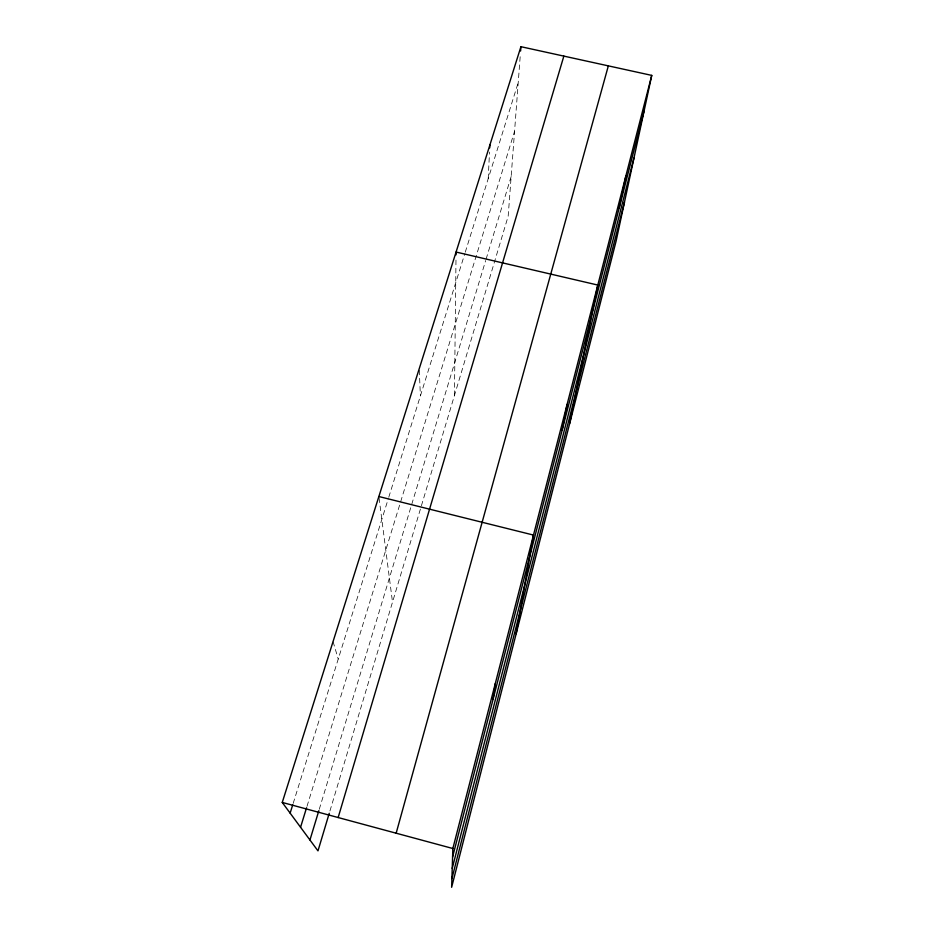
<?xml version="1.0" encoding="UTF-8"?>
<svg xmlns="http://www.w3.org/2000/svg" width="934" height="934" viewBox="0 0 934 934"><rect width="100%" height="100%" fill="white"/><g stroke="black" fill="none" stroke-linecap="round" stroke-linejoin="round"><path stroke-width="0.7" stroke-dasharray="4.67 3.5" d="M454.449 395.502L455.99 259.022M488.225 178.627L489.509 152.079M520.168 56.74L508.178 216.186L329.655 811.915M319.253 809.323L485.68 260.516M486.1 259.138L511.167 176.479M306.994 806.357L514.564 131.274M293.171 803.415L388.322 498.628M388.766 497.238L464.828 253.593M465.26 252.203L518.23 82.542M333.053 641.6L338.248 659.054M379.052 497.962L392.513 602.161M419.284 370.168L420.393 395.934"/><path stroke-width="1.4" d="M456.037 254.842L456.072 252.052L597.807 285.057L569.717 423.371M651.745 75.385L452.85 848.516L451.636 887.3L616.125 241.007L651.745 75.385L520.927 46.7L282.255 802.446L317.98 850.886L329.235 813.304M489.72 147.887L489.848 145.097M520.6 50.996L520.927 46.7M493.07 699.321L495.277 683.618M516.163 633.777L533.489 535.077L378.865 496.526M562.116 430.282L567.125 404.329M619.055 208.445L625.908 175.814M452.581 857.085L644.203 110.445M452.231 868.41L633.952 158.079M451.904 878.602L624.461 202.234M396.156 833.21L608.338 65.87M338.155 817.542L563.856 56.11M309.948 839.993L318.833 810.712M300.561 827.267L306.562 807.758M290.135 813.14L292.739 804.804M282.255 802.446L452.85 848.516"/></g></svg>
